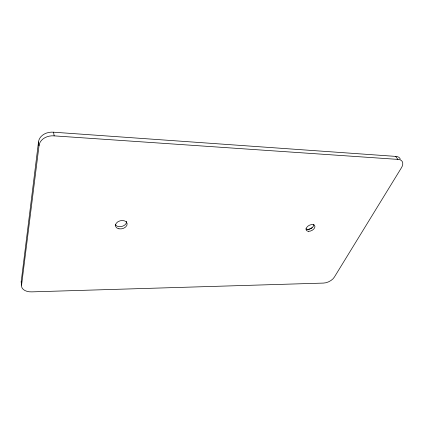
<?xml version="1.0" encoding="UTF-8"?>
<svg xmlns="http://www.w3.org/2000/svg" width="424" height="424" viewBox="0 0 424 424"><rect width="100%" height="100%" fill="white"/><g stroke="black" fill="none" stroke-linecap="round" stroke-linejoin="round"><path stroke-width="0.64" d="M21.354 283.19A11.061 6.874 -7.4 0 1 21.242 281.345L38.505 141.987A13.197 10.293 -3.2 0 1 53.546 132.198L395.65 156.392A10.256 6.169 -34.3 0 1 400.251 159.085M395.65 156.392L397.924 159.392A10.309 6.159 -34.2 0 1 401.284 168.015L334.356 277.1A8.756 4.765 -26.2 0 1 323.443 283.084L31.858 291.866A11.119 6.864 -7.6 0 1 21.566 285.156L39.013 145.708L38.505 141.987M39.013 145.708A13.282 10.309 -3.5 0 1 54.161 135.871L397.924 159.392M53.546 132.198L54.161 135.871M21.242 281.345L21.566 285.156M313.845 224.328A4.77 2.899 -27.5 0 1 311.02 228.388A4.77 2.899 -27.5 0 1 305.858 228.87M312.17 227.72A7.086 4.32 -27.5 0 1 307.776 229.633M126.553 221.323A5.915 4.092 -13.3 0 1 122.186 226.331A5.915 4.092 -13.3 0 1 115.355 224.688M308.661 231.313A4.781 2.894 -27.5 0 0 314.921 226.294A4.781 2.894 -27.5 0 0 307.904 226.172A4.781 2.894 -27.5 0 0 308.661 231.313M118.959 228.806A5.936 4.092 -13.4 0 0 127.131 223.559A5.936 4.092 -13.4 0 0 117.851 221.794A5.936 4.092 -13.4 0 0 118.959 228.806"/></g></svg>
